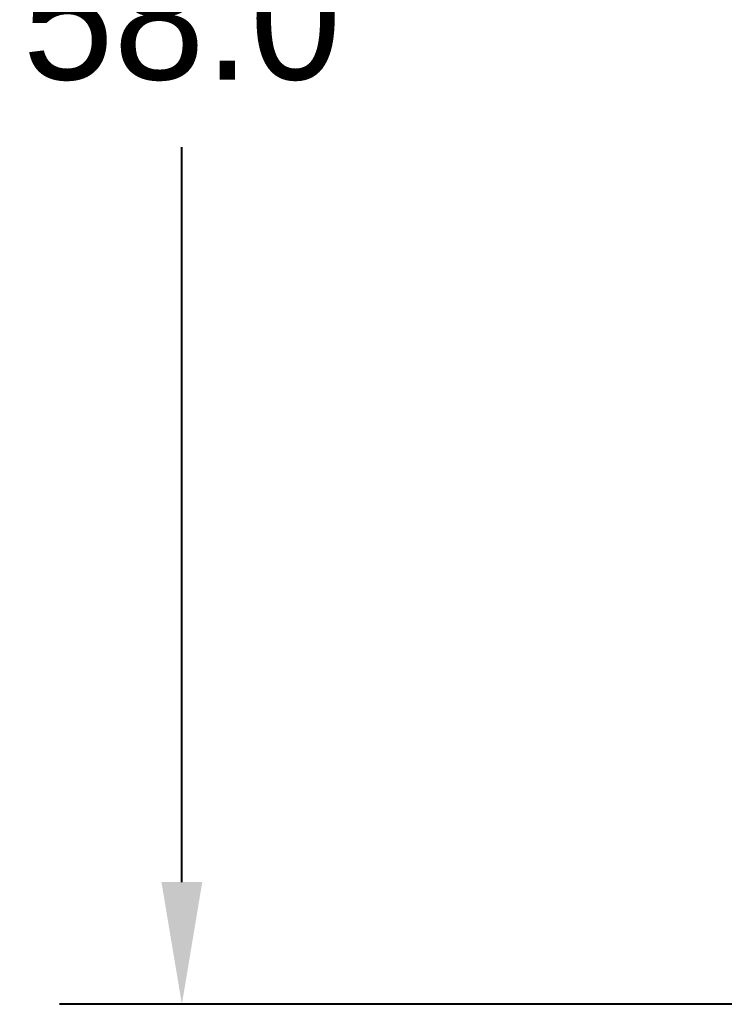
# Model space of a CAD drawing. Header units: millimetres. Extents: x -109 to -14.2, y -107.5 to -24.7.
# Drawn here: x -108.99 to -88.26, y -95.11 to -66.12 of the extents above; entities that cross this region are included whole.
import ezdxf

# ---------------------------------------------------------------- set-up
doc = ezdxf.new("R2010")
doc.units = ezdxf.units.MM
doc.header["$MEASUREMENT"] = 0
doc.styles.get("Standard").update_dxf_attribs({"font": 'Deng.ttf'})
doc.dimstyles.get("Standard").update_dxf_attribs({"dimscale": 20, "dimtxt": 0.18, "dimasz": 0.18, "dimexe": 0.18, "dimexo": 0.0625, "dimgap": 0.09, "dimtad": 0, "dimtih": 1, "dimtoh": 1, "dimdec": 1, "dimzin": 0, "dimdsep": 46, "dimtxsty": 'Standard', "dimcen": 0.09, "dimadec": 0, "dimazin": 0, "dimtfac": 1, "dimtdec": 1, "dimtofl": 0, "dimtmove": 0, "dimatfit": 3, "dimfxl": 1, "dimtolj": 1, "dimtzin": 0, "dimarcsym": 0})

# ---------------------------------------------------------------- blocks, each defined once
blk = doc.blocks.new('*D5')
at = {"color": 0, "lineweight": -2, "transparency": 16777216}
for p, q in [((-86.575, -37.11), (-107.815, -37.11)), ((-104.215, -40.71), (-104.215, -62.346)), ((-104.215, -91.51), (-104.215, -69.874)), ((-86.575, -95.11), (-107.815, -95.11))]:
    blk.add_line(p, q, dxfattribs=at)
at = {"color": 0, "transparency": 16777216}
for points in [[(-104.815, -40.71), (-103.615, -40.71), (-104.215, -37.11)], [(-104.815, -91.51), (-103.615, -91.51), (-104.215, -95.11)]]:
    blk.add_solid(points, dxfattribs=at)
at = {"layer": 'Defpoints', "color": 0, "transparency": 16777216}
for p in [(-85.325, -37.11), (-104.215, -95.11), (-85.325, -95.11)]:
    blk.add_point(p, dxfattribs=at)
at = {"color": 0, "transparency": 16777216, "insert": (-104.215, -66.11), "char_height": 3.6, "attachment_point": 5}
blk.add_mtext('\\A1;58.0', dxfattribs=at)

msp = doc.modelspace()

# ---------------------------------------------------------------- dimensions: what is measured, and where the dimension line sits
dim = msp.add_aligned_dim(p1=(-85.325, -37.11), p2=(-85.325, -95.11), distance=-18.89, dimstyle='Standard')
dim.commit()
dim.dimension.update_dxf_attribs({"geometry": '*D5', "text_midpoint": (-104.215, -66.11)})

doc.saveas('drawing.dxf')
